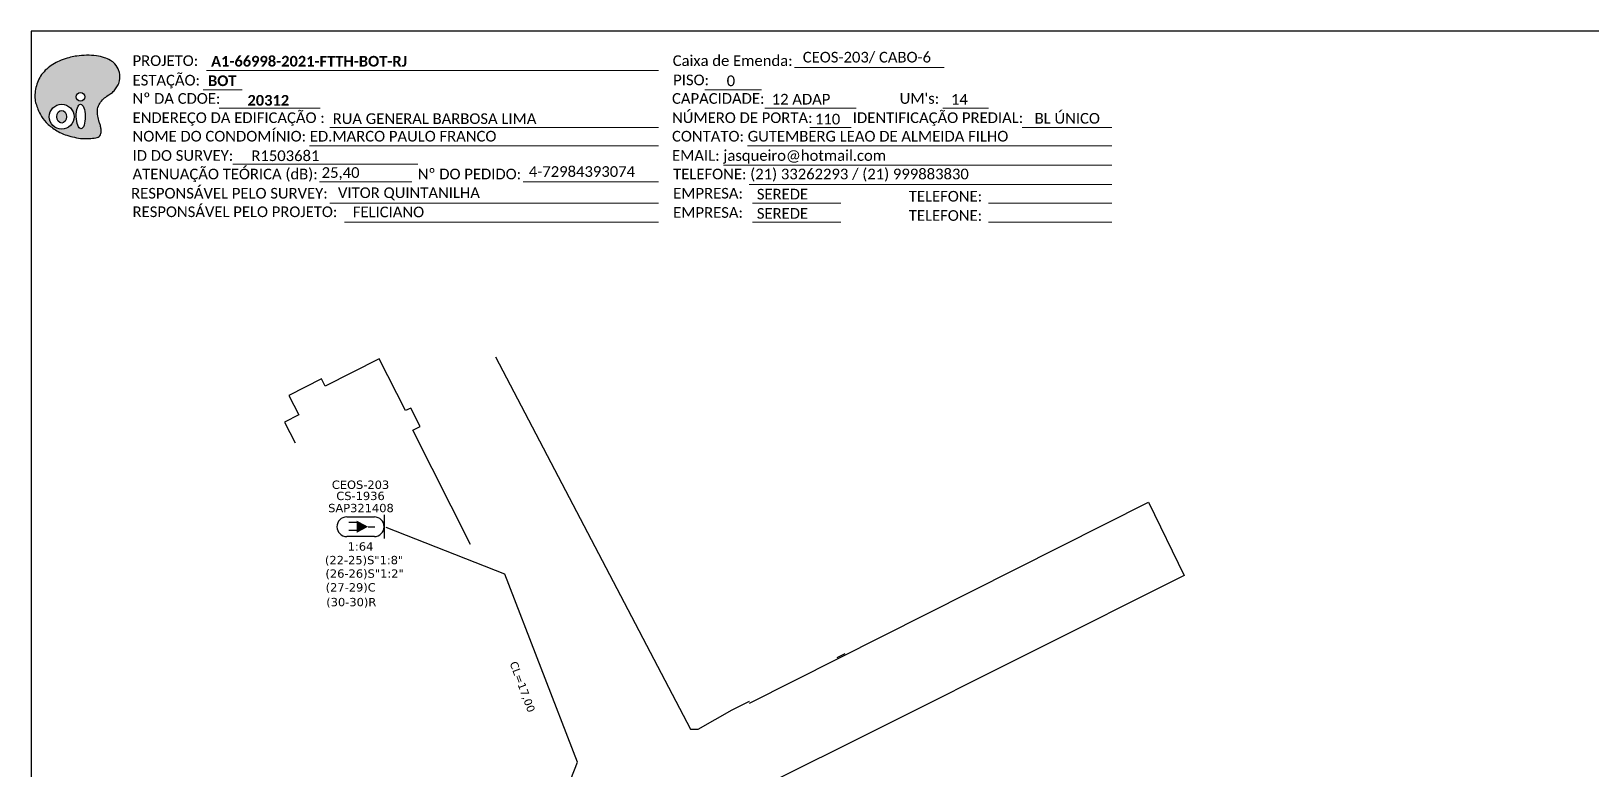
# Model space of a CAD drawing. Header units: metres. Extents: x -414 to 427, y -199 to 395.
# Drawn here: x -413.6 to -90.9, y 242 to 394.8 of the extents above; entities that cross this region are included whole.
import ezdxf
from ezdxf.enums import TextEntityAlignment as Align

# ---------------------------------------------------------------- set-up
doc = ezdxf.new("R2010")
doc.units = ezdxf.units.M
for name, color, linetype in [('20.4-CEOS', 1, 'Continuous'), ('CAP_A_INSTALAR', 1, 'Continuous'), ('CELULAS_GPON', 7, 'Continuous'), ('MEIO FIO', 251, 'Continuous')]:
    doc.layers.add(name, color=color, linetype=linetype)
doc.styles.add('siredit', font='verdana.ttf')
doc.styles.add('WMF-Calibri0', font='calibri.ttf')
doc.styles.add('WMF-Calibri1', font='calibrib.ttf')
doc.linetypes.add('FENCELINE1', pattern='A,0.25,-0.1,[133,ltypeshp.shx,S=0.1,R=0,X=-0.1,Y=0],-0.1,1', length=1.45)

# ---------------------------------------------------------------- blocks, each defined once
blk = doc.blocks.new('OI')
h = blk.add_hatch(color=40)
edge = h.paths.add_edge_path()
edge.add_spline(control_points=[(4.35, -0.67), (3.92, -0.99), (3.26, -1.5), (2.81, -2.59), (2.9, -3.5), (3.06, -4.27), (3.31, -4.85), (3.37, -5.39), (3.4, -5.88), (3.2, -6.4), (2.54, -6.61), (1.65, -6.63), (0.55, -6.67), (-0.56, -6.42), (-1.61, -6.14), (-2.77, -5.61), (-3.92, -4.77), (-4.89, -3.7), (-5.34, -2.65), (-5.6, -1.94), (-5.85, -0.96), (-5.71, 0.47), (-5.1, 2.02), (-4.14, 3.02), (-3.3, 3.61), (-2.37, 4.16), (-1.36, 4.44), (-0.56, 4.7), (0.79, 4.85), (2.24, 4.97), (3.79, 4.57), (4.67, 4.21), (5.44, 3.65), (5.76, 2.99), (6.03, 2.21), (6.01, 1.46), (5.72, 0.64), (5.31, 0.08), (4.88, -0.38), (4.51, -0.55), (4.35, -0.67)], knot_values=[0, 0, 0, 0, 1.60434, 2.417191, 3.427595, 4.282808, 4.776746, 5.304182, 5.888771, 6.258406, 6.858137, 7.79129, 8.986195, 10.124242, 11.187857, 12.242908, 13.953784, 15.414161, 16.515391, 17.349188, 17.675853, 19.552021, 21.515531, 22.568638, 23.63245, 24.621084, 25.782718, 26.745347, 27.142653, 29.870543, 31.004649, 31.921532, 32.709589, 33.801391, 34.042471, 35.192333, 35.971461, 36.628871, 37.254359, 37.836911, 37.836911, 37.836911, 37.836911], degree=3, periodic=0)
h.paths.add_polyline_path([(1.13, -0.87, -1), (-0.04, -0.87, -1)], flags=16)
edge = h.paths.add_edge_path(flags=16)
edge.add_ellipse((0.56, -3.59), major_axis=(-0.02, 1.71), ratio=0.361305, start_angle=0, end_angle=360)
h.paths.add_polyline_path([(-0.36, -3.62, -1), (-3.8, -3.62, -1)], flags=16)
edge = h.paths.add_edge_path(flags=0)
edge.add_ellipse((-2.08, -3.62), major_axis=(0, 0.885), ratio=0.758294, start_angle=0, end_angle=360)
at = {"color": 40}
for centre, radius in [((-2.08, -3.62), 1.72), ((0.54, -0.87), 0.587)]:
    blk.add_circle(centre, radius, dxfattribs=at)
blk.add_ellipse((0.56, -3.59), major_axis=(-0.02, 1.71), ratio=0.361305, dxfattribs=at)
blk.add_ellipse((-2.08, -3.62), major_axis=(0, 0.885), ratio=0.758294, start_param=-3.141592653589792, end_param=3.141592653589792, dxfattribs=at)
at = {"color": 40, "start_tangent": (-0.800898, -0.598801), "end_tangent": (-0.800898, -0.598801)}
blk.add_spline([(4.35, -0.67), (3.2, -1.78), (2.9, -2.54), (2.92, -3.55), (3.12, -4.38), (3.28, -4.85), (3.37, -5.37), (3.35, -5.95), (3.2, -6.29), (2.66, -6.55), (1.73, -6.63), (0.54, -6.62), (-0.58, -6.41), (-1.6, -6.11), (-2.56, -5.67), (-3.95, -4.67), (-4.89, -3.56), (-5.37, -2.56), (-5.64, -1.78), (-5.72, -1.46), (-5.63, 0.42), (-4.84, 2.22), (-4.13, 2.99), (-3.27, 3.62), (-2.4, 4.09), (-1.3, 4.47), (-0.37, 4.72), (0.02, 4.77), (2.75, 4.8), (3.85, 4.53), (4.69, 4.16), (5.31, 3.68), (5.85, 2.73), (5.93, 2.5), (5.94, 1.35), (5.67, 0.62), (5.29, 0.08), (4.84, -0.36), (4.35, -0.67)], degree=3, dxfattribs=at)
blk = doc.blocks.new('*U10')
at = {"layer": '20.4-CEOS', "color": 7, "style": 'siredit'}
for tag, p in [('FIBRAS_SPLITTER', (0, 0)), ('FIBRAS_TOP_C', (0, -4.13)), ('RESERVA_FINAIS', (0, -5.46))]:
    blk.add_attdef(tag, p, '', height=1.01, dxfattribs=at)
for tag, p, flags in [('ID_ATIVIDADE', (0, -6.77), 3), ('FATOR', (0, -8.09), 1), ('QTDE', (0, -9.4), 1), ('FID', (0, -10.71), 1)]:
    blk.add_attdef(tag, p, '', height=1.01, dxfattribs=dict(at, flags=flags))
blk = doc.blocks.new('*U12')
at = {"layer": '20.4-CEOS', "color": 7, "style": 'siredit'}
blk.add_attdef('FIBRAS_SPLITTER', (0, 0), '', height=1.01, dxfattribs=at)
for tag, p, flags in [('ID_ATIVIDADE', (0, -1.48), 3), ('FATOR', (0, -2.79), 1), ('QTDE', (0, -4.11), 1), ('FID', (0, -5.42), 1)]:
    blk.add_attdef(tag, p, '', height=1.01, dxfattribs=dict(at, flags=flags))

msp = doc.modelspace()

# ---------------------------------------------------------------- linework, layer by layer
at = {"color": 7}
msp.add_lwpolyline([(-413.64, -199.16), (427.36, -199.16), (427.36, 394.84), (-413.64, 394.84)], close=True, dxfattribs=at)
at = {"lineweight": 0}
for points in [[(-255.81, 387.32), (-224.87, 387.32)], [(-377.42, 386.72), (-283.91, 386.72)], [(-378.05, 382.68), (-369.99, 382.68)], [(-274.32, 382.73), (-262.65, 382.73)], [(-261.95, 378.9), (-243.02, 378.9)], [(-351.92, 374.92), (-283.91, 374.92)], [(-356.12, 371.09), (-283.91, 371.09)], [(-265.5, 371.09), (-190.14, 371.09)], [(-371.92, 367.32), (-333.71, 367.32)], [(-270.47, 367.11), (-190.14, 367.11)], [(-265.2, 363.12), (-190.14, 363.12)]]:
    msp.add_lwpolyline(points, dxfattribs=at)
at = {"color": 7, "lineweight": 0}
for points in [[(-374.78, 378.9), (-353.89, 378.9)], [(-225.1, 378.9), (-215.67, 378.9)], [(-252.62, 374.92), (-244.07, 374.92)], [(-208.68, 374.92), (-190.18, 374.92)], [(-354.03, 363.67), (-334.94, 363.67)], [(-311.9, 363.67), (-283.89, 363.67)], [(-351.92, 359.29), (-283.91, 359.29)], [(-264.45, 359.29), (-246.23, 359.29)], [(-215.71, 359.29), (-190.14, 359.29)], [(-348.86, 355.31), (-283.91, 355.31)], [(-264.45, 355.31), (-246.23, 355.31)], [(-215.71, 355.31), (-190.14, 355.31)]]:
    msp.add_lwpolyline(points, dxfattribs=at)
at = {"layer": '20.4-CEOS', "color": 7}
for p, q in [((-348.39, 294.37), (-342.68, 294.37)), ((-342.68, 290.3), (-348.39, 290.3))]:
    msp.add_line(p, q, dxfattribs=at)
for points in [[(-340.65, 294.79), (-340.65, 289.88)], [(-346.21, 293.22), (-347.94, 293.22)], [(-346.21, 291.53), (-347.94, 291.53)], [(-343.96, 292.33), (-342.59, 292.33)]]:
    msp.add_lwpolyline(points, dxfattribs=at)
msp.add_lwpolyline([(-343.96, 292.33, 0, 2.51, 0), (-346.32, 292.33, 2.51, 2.51, 0)], format="xyseb", dxfattribs=at)
for centre, start, end in [((-348.39, 292.33), 90, 270), ((-342.68, 292.33), 270, 90)]:
    msp.add_arc(centre, 2.03, start, end, dxfattribs=at)
at = {"layer": 'CAP_A_INSTALAR', "color": 7, "linetype": 'FENCELINE1', "ltscale": 3}
for p, q in [((-315.67, 282.55), (-340.27, 292.2)), ((-300.69, 243.6), (-315.67, 282.55)), ((-308.53, 223.46), (-300.69, 243.6))]:
    msp.add_line(p, q, dxfattribs=at)
at = {"layer": 'MEIO FIO', "color": 7}
msp.add_line((-182.62, 297.43), (-175.21, 282.26), dxfattribs=at)
at = {"layer": 'MEIO FIO', "color": 3}
for points in [[(-322.8, 288.66), (-334.73, 312.29), (-333.23, 313.05), (-335.17, 316.87), (-336.21, 316.35), (-341.71, 327.09), (-352.83, 321.41), (-353.61, 322.95), (-360.35, 319.51), (-358.29, 315.49), (-361.29, 313.95), (-359.07, 309.67)], [(-317.64, 327.44), (-277.31, 250.43), (-275.73, 250.43), (-268.71, 254.45), (-265.09, 256.25)], [(-265.09, 255.83), (-182.62, 297.43)], [(-175.21, 282.26), (-238.51, 250.51)], [(-247, 265.29), (-245.31, 266.13)], [(-238.51, 250.51), (-243.15, 248.19), (-272.25, 233.69), (-285.09, 227.43), (-296.85, 220.99), (-299.5, 219)]]:
    msp.add_lwpolyline(points, dxfattribs=at)

# ---------------------------------------------------------------- block references
at = {"color": 7, "xscale": 1.494060215586407, "yscale": 1.494060215586407, "zscale": 1.494060215586407, "rotation": 0.153289602394906}
msp.add_blockref('OI', (-404.25, 382.56), dxfattribs=at)
at = {"layer": '20.4-CEOS', "color": 0, "lineweight": 0}
ref = msp.add_blockref('*U10', (-352.9, 284.57), dxfattribs=dict(at, xscale=1.70688, yscale=1.70688, zscale=1.70688))
ref.add_attrib('FIBRAS_SPLITTER', '(22-25)S"1:8"', (-352.9, 284.57), dxfattribs={"color": 7, "height": 1.7234, "style": 'siredit'})
ref.add_attrib('FIBRAS_TOP_C', '(27-29)C', (-352.75, 278.93), dxfattribs={"color": 7, "height": 1.723, "style": 'siredit'})
ref.add_attrib('RESERVA_FINAIS', '(30-30)R', (-352.63, 275.88), dxfattribs={"color": 7, "height": 1.723, "style": 'siredit'})
at = {"layer": '20.4-CEOS', "color": 0, "lineweight": 0, "xscale": 1.70688, "yscale": 1.70688, "zscale": 1.70688}
msp.add_blockref('*U12', (-352.8, 281.78), dxfattribs=at).add_auto_attribs({'FIBRAS_SPLITTER': '(26-26)S"1:2"'})

# ---------------------------------------------------------------- texts
for s, height, style, p in [('CEOS-203/ CABO-6', 2.2064, 'WMF-Calibri0', (-254.08, 388.36)), ('A1-66998-2021-FTTH-BOT-RJ', 2.2064, 'WMF-Calibri1', (-376.44, 387.52)), ('BOT', 2.206, 'WMF-Calibri1', (-377.08, 383.48)), ('0', 2.21, 'WMF-Calibri0', (-269.82, 383.47)), ('12 ADAP', 2.206, 'WMF-Calibri0', (-260.51, 379.67)), ('RUA GENERAL BARBOSA LIMA', 2.2064, 'WMF-Calibri0', (-351.3, 375.64))]:
    msp.add_text(s, height=height, dxfattribs=dict(style=style)).set_placement(p)
at = {"lineweight": 0, "style": 'WMF-Calibri0'}
for s, height, p in [('PROJETO:', 2.206, (-392.68, 387.64)), ('Caixa de Emenda:', 2.2064, (-280.98, 387.64)), ('ESTAÇÃO:', 2.206, (-392.68, 383.6)), ('PISO:', 2.206, (-280.89, 383.65)), ('CAPACIDADE:', 2.2064, (-281.12, 379.82)), ('ENDEREÇO DA EDIFICAÇÃO :', 2.2064, (-392.68, 375.84)), ('NOME DO CONDOMÍNIO: ED.MARCO PAULO FRANCO', 2.2064, (-392.68, 372.01)), ('CONTATO: GUTEMBERG LEAO DE ALMEIDA FILHO', 2.2064, (-281.12, 372.01)), ('ID DO SURVEY:', 2.2064, (-392.68, 368.02)), ('R1503681', 2.206, (-368.11, 367.97)), ('EMAIL: jasqueiro@hotmail.com', 2.2064, (-281.12, 368.02)), ('ATENUAÇÃO TEÓRICA (dB):', 2.2064, (-392.68, 364.19)), ('25,40', 2.206, (-353.57, 364.49)), ('TELEFONE: (21) 33262293 / (21) 999883830', 2.2064, (-280.89, 364.19))]:
    msp.add_text(s, height=height, dxfattribs=at).set_placement(p)
at = {"color": 7, "lineweight": 0, "style": 'WMF-Calibri0'}
for s, height, p in [('Nº DA CDOE:', 2.2064, (-392.68, 379.82)), ("UM's:", 2.206, (-234.05, 379.82)), ('NÚMERO DE PORTA:', 2.2064, (-281.12, 375.84)), ('IDENTIFICAÇÃO PREDIAL:', 2.2064, (-243.74, 375.84)), ('Nº DO PEDIDO:', 2.2064, (-333.7, 364.19)), ('RESPONSÁVEL PELO SURVEY:', 2.2064, (-392.98, 360.21)), ('VITOR QUINTANILHA', 2.2064, (-350.2, 360.32)), ('EMPRESA:', 2.206, (-280.89, 360.21)), ('TELEFONE:', 2.206, (-232.15, 359.59)), ('RESPONSÁVEL PELO PROJETO:', 2.2064, (-392.68, 356.38)), ('FELICIANO', 2.206, (-347.14, 356.34)), ('EMPRESA:', 2.206, (-280.89, 356.23)), ('TELEFONE:', 2.206, (-232.15, 355.61))]:
    msp.add_text(s, height=height, dxfattribs=at).set_placement(p)
at = {"color": 7, "style": 'WMF-Calibri1'}
msp.add_text('20312', height=2.206, dxfattribs=at).set_placement((-364.61, 379.44), align=Align.CENTER)
at = {"color": 7, "style": 'WMF-Calibri0'}
for s, height, p in [('14', 2.206, (-223.44, 379.64)), ('110', 2.206, (-251.56, 375.55)), ('BL ÚNICO', 2.206, (-206.13, 375.71)), ('4-72984393074 ', 2.2064, (-310.74, 364.7)), ('SEREDE', 2.206, (-263.58, 360.03)), ('SEREDE', 2.206, (-263.58, 356.04))]:
    msp.add_text(s, height=height, dxfattribs=at).set_placement(p)
at = {"layer": '20.4-CEOS', "color": 7, "style": 'siredit'}
for tag, text, p in [('CEOS-203', 'CEOS-XXX', (-345.54, 301.88)), ('SAP321408', 'SAP 321408', (-345.45, 297.06)), ('CS-1936', 'CS-XXXX', (-345.54, 299.57)), ('1:64', '1:64', (-345.54, 289.11))]:
    msp.add_attdef(tag, text=text, height=1.723, dxfattribs=at).set_placement(p, align=Align.TOP_CENTER)
at = {"layer": 'CELULAS_GPON', "style": 'siredit'}
msp.add_text('CL=17,00', height=1.626, rotation=290.3212, dxfattribs=at).set_placement((-314.72, 264.12))

doc.saveas('drawing.dxf')
